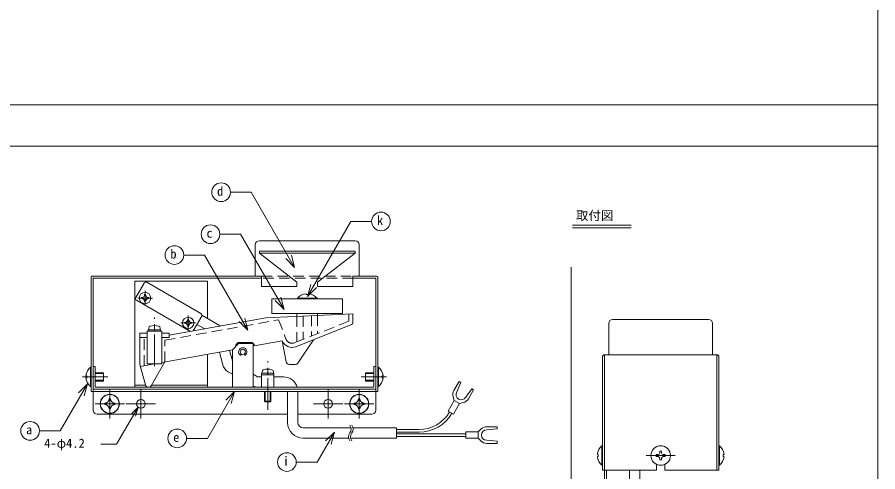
# Model space of a CAD drawing. Units: millimetres, scale not verified. Extents: x -79561 to 6403, y -2774 to 2774.
# Drawn here: x 4333 to 6403, y -1491 to -397 of the extents above; entities that cross this region are included whole.
import ezdxf
from ezdxf.enums import TextEntityAlignment as Align

# ---------------------------------------------------------------- set-up
doc = ezdxf.new("R2010")
doc.units = ezdxf.units.MM
doc.header["$LTSCALE"] = 4
doc.linetypes.add('USER1', pattern=[9.525, 6.35, -3.175])
doc.linetypes.add('USER2', pattern=[28.575, 19.05, -3.175, 3.175, -3.175])
for name, color, linetype, lineweight in [('0-1_WAKU', 7, 'Continuous', 18), ('0-3_moji', 7, 'Continuous', 18), ('0-7_KANAMONO', 4, 'Continuous', 18), ('0-A_KUTAI', 3, 'Continuous', 18), ('0-D_sinsen', 3, 'USER2', 18)]:
    doc.layers.add(name, color=color, linetype=linetype, lineweight=lineweight)
doc.styles.add('ＭＳ ゴシック', font='')
doc.styles.get('ＭＳ ゴシック').set_extended_font_data('MS Gothic')

msp = doc.modelspace()

# ---------------------------------------------------------------- linework, layer by layer
at = {"layer": '0-1_WAKU'}
for p, q in [((-1491.071, -608), (6403.429, -608)), ((-1491.071, -708), (6403.429, -708))]:
    msp.add_line(p, q, dxfattribs=at)
msp.add_lwpolyline([(-1491.071, -2774), (6403.429, -2774), (6403.429, 2774), (-1491.071, 2774)], close=True, dxfattribs=at)
at = {"layer": '0-3_moji'}
for p, q in [((4896.424, -818.469), (4846.424, -818.469)), ((5000.792, -999.239), (4896.424, -818.469)), ((5031.718, -1069.153), (5135.883, -888.735)), ((5135.883, -888.735), (5185.883, -888.735)), ((5668.928, -897.772), (5810.247, -897.772)), ((5668.928, -903.736), (5810.247, -903.736)), ((4870.866, -919.428), (4820.866, -919.428)), ((4975.233, -1100.198), (4870.866, -919.428)), ((4784.003, -969.579), (4734.003, -969.579)), ((4888.37, -1150.349), (4784.003, -969.579)), ((5000.792, -999.239), (4993.027, -970.261)), ((5000.792, -999.239), (4979.579, -978.026)), ((5031.718, -1069.153), (5039.483, -1040.175)), ((5031.718, -1069.153), (5052.932, -1047.94)), ((4975.233, -1100.198), (4967.468, -1071.22)), ((4975.233, -1100.198), (4954.02, -1078.985)), ((4888.37, -1150.349), (4867.157, -1129.135)), ((4888.37, -1150.349), (4880.606, -1121.371)), ((4502.196, -1279.533), (4436.951, -1392.54)), ((4502.196, -1279.533), (4480.982, -1300.747)), ((4502.196, -1279.533), (4494.431, -1308.511)), ((4856.077, -1297.623), (4790.833, -1410.63)), ((4856.077, -1297.623), (4834.864, -1318.837)), ((4856.077, -1297.623), (4848.312, -1326.601)), ((4623.983, -1335.365), (4572.327, -1424.836)), ((4623.983, -1335.365), (4608.073, -1351.275)), ((4623.983, -1335.365), (4618.16, -1357.098)), ((4436.951, -1392.54), (4386.951, -1392.54)), ((5096.33, -1395.382), (5054.642, -1467.587)), ((5096.33, -1395.382), (5075.117, -1416.595)), ((5096.33, -1395.382), (5088.565, -1424.359)), ((4572.327, -1424.836), (4534.827, -1424.836)), ((4790.833, -1410.63), (4740.833, -1410.63)), ((5054.642, -1467.587), (5004.642, -1467.587))]:
    msp.add_line(p, q, dxfattribs=at)
for centre in [(4823.924, -818.469), (5208.383, -888.735), (4798.366, -919.428), (4711.503, -969.579), (4364.451, -1392.54), (4718.333, -1410.63), (4982.142, -1467.587)]:
    msp.add_circle(centre, 22.5, dxfattribs=at)
at = {"layer": '0-7_KANAMONO'}
for p, q in [((4906.077, -1020.123), (4906.077, -945.123)), ((4916.077, -935.123), (5146.077, -935.123)), ((5156.077, -945.123), (5156.077, -1020.123)), ((4916.077, -960.123), (5146.077, -960.123)), ((4916.077, -965.123), (4916.077, -960.123)), ((5006.077, -1035.123), (4916.077, -965.123)), ((5056.077, -1035.123), (5146.077, -965.123)), ((4511.077, -1025.123), (4511.077, -1297.623)), ((4921.077, -1020.123), (4516.077, -1020.123)), ((4921.077, -1025.123), (4516.077, -1025.123)), ((4516.077, -1025.123), (4516.077, -1297.623)), ((4791.077, -1032.623), (4616.077, -1032.623)), ((4616.077, -1032.623), (4616.077, -1287.623)), ((4791.077, -1032.623), (4791.077, -1122.113)), ((4921.077, -1045.123), (4921.077, -1020.123)), ((5196.077, -1020.123), (5141.077, -1020.123)), ((5141.077, -1045.123), (5141.077, -1020.123)), ((5196.077, -1025.123), (5141.077, -1025.123)), ((5196.077, -1297.623), (5196.077, -1025.123)), ((5201.077, -1297.623), (5201.077, -1025.123)), ((4618.577, -1071.595), (4638.577, -1036.954)), ((4645.407, -1035.123), (4775.311, -1110.123)), ((4921.077, -1045.123), (5006.077, -1045.123)), ((5006.077, -1045.123), (5006.077, -1035.123)), ((5056.077, -1035.123), (5056.077, -1045.123)), ((5056.077, -1045.123), (5141.077, -1045.123)), ((5007.577, -1073.681), (5007.577, -1075.123)), ((5054.577, -1073.681), (5007.577, -1073.681)), ((5054.577, -1075.123), (5007.577, -1075.123)), ((5028.722, -1064.081), (5028.722, -1063.536)), ((5032.931, -1064.581), (5029.222, -1064.581)), ((5033.431, -1064.081), (5033.431, -1063.536)), ((5054.577, -1075.123), (5054.577, -1073.681)), ((4750.176, -1153.347), (4620.407, -1078.425)), ((4777.141, -1116.954), (4756.818, -1152.153)), ((4819.873, -1138.738), (4777.811, -1114.454)), ((4931.077, -1120.826), (5141.077, -1110.826)), ((5006.077, -1117.254), (5006.077, -1110.123)), ((5056.077, -1114.873), (5056.077, -1110.123)), ((5141.077, -1110.826), (5141.077, -1132.424)), ((4698.577, -1162.623), (4931.077, -1120.826)), ((4784.491, -1147.178), (4765.891, -1136.439)), ((5137.913, -1137.075), (5003.51, -1190.126)), ((5756.189, -1134.478), (5756.189, -1209.478)), ((5996.189, -1124.478), (5766.189, -1124.478)), ((6006.189, -1209.478), (6006.189, -1134.478)), ((4646.077, -1152.623), (4681.077, -1152.623)), ((4648.827, -1149.123), (4648.827, -1152.623)), ((4678.327, -1149.123), (4648.827, -1149.123)), ((4678.327, -1152.623), (4648.827, -1152.623)), ((4649.827, -1145.428), (4649.827, -1149.123)), ((4677.327, -1149.123), (4649.827, -1149.123)), ((4662.608, -1149.123), (4663.546, -1152.623)), ((4663.608, -1149.123), (4664.546, -1152.623)), ((4677.327, -1145.428), (4677.327, -1149.123)), ((4678.327, -1149.123), (4678.327, -1152.623)), ((4681.077, -1152.623), (4681.077, -1231.331)), ((4628.577, -1232.623), (4628.577, -1167.623)), ((4971.077, -1176.05), (4903.577, -1188.185)), ((4980.138, -1226.45), (4971.077, -1176.05)), ((5008.477, -1229.313), (5046.216, -1173.269)), ((4681.077, -1228.185), (4851.077, -1197.623)), ((4851.077, -1224.073), (4844.315, -1198.839)), ((4898.577, -1180.123), (4903.577, -1185.123)), ((4903.577, -1185.123), (4903.577, -1188.185)), ((4791.077, -1208.41), (4791.077, -1287.623)), ((4827.744, -1233.588), (4819.623, -1203.278)), ((4872.952, -1208.036), (4871.077, -1211.284)), ((4879.202, -1208.036), (4881.077, -1211.284)), ((6016.189, -1209.478), (6016.189, -1486.978)), ((6021.189, -1214.478), (6021.189, -1486.978)), ((4511.077, -1239.123), (4509.635, -1239.123)), ((4509.635, -1239.123), (4509.635, -1286.123)), ((4511.077, -1239.123), (4511.077, -1286.123)), ((4628.577, -1232.623), (4641.812, -1282.019)), ((4629.855, -1237.394), (4663.577, -1231.331)), ((4655.665, -1283.843), (4688.577, -1226.837)), ((4987.519, -1232.623), (5002.256, -1232.623)), ((5201.077, -1239.123), (5202.519, -1239.123)), ((5201.077, -1239.123), (5201.077, -1286.123)), ((5202.519, -1239.123), (5202.519, -1286.123)), ((4500.034, -1260.269), (4499.489, -1260.269)), ((4500.534, -1260.769), (4500.534, -1264.478)), ((4541.077, -1252.623), (4521.077, -1252.623)), ((4541.077, -1252.623), (4541.077, -1272.623)), ((4851.077, -1256.36), (4840.557, -1250.286)), ((4911.346, -1262.288), (4901.077, -1256.36)), ((4921.077, -1262.623), (4912.596, -1262.623)), ((4921.077, -1287.623), (4921.077, -1257.623)), ((4951.077, -1257.623), (4921.077, -1257.623)), ((4921.327, -1254.123), (4921.327, -1257.623)), ((4950.827, -1254.123), (4921.327, -1254.123)), ((4950.827, -1257.623), (4921.327, -1257.623)), ((4922.327, -1250.428), (4922.327, -1254.123)), ((4949.827, -1254.123), (4922.327, -1254.123)), ((4935.108, -1254.123), (4936.046, -1257.623)), ((4936.108, -1254.123), (4937.046, -1257.623)), ((4949.827, -1250.428), (4949.827, -1254.123)), ((4950.827, -1254.123), (4950.827, -1257.623)), ((4951.077, -1287.623), (4951.077, -1257.623)), ((4973.577, -1262.623), (4951.077, -1262.623)), ((5171.077, -1252.623), (5191.077, -1252.623)), ((5171.077, -1252.623), (5171.077, -1272.623)), ((5211.62, -1260.769), (5211.62, -1264.478)), ((5212.12, -1260.269), (5212.664, -1260.269)), ((4500.034, -1264.978), (4499.489, -1264.978)), ((4521.077, -1272.623), (4541.077, -1272.623)), ((4616.077, -1282.623), (4642.002, -1282.623)), ((4656.368, -1282.623), (4791.077, -1282.623)), ((5191.077, -1272.623), (5171.077, -1272.623)), ((5212.12, -1264.978), (5212.664, -1264.978)), ((4509.635, -1286.123), (4511.077, -1286.123)), ((4511.077, -1297.623), (5201.077, -1297.623)), ((4516.077, -1292.623), (5196.077, -1292.623)), ((4516.077, -1342.623), (4516.077, -1297.623)), ((4521.077, -1287.623), (5191.077, -1287.623)), ((4921.077, -1287.623), (4912.596, -1287.623)), ((4928.577, -1297.623), (4928.577, -1321.271)), ((4929.929, -1297.623), (4929.929, -1322.623)), ((4942.224, -1297.623), (4942.224, -1322.623)), ((4943.577, -1297.623), (4943.577, -1321.271)), ((4983.577, -1297.623), (4983.577, -1372.623)), ((5008.577, -1297.623), (5008.577, -1372.623)), ((5196.077, -1297.623), (5196.077, -1342.623)), ((5202.519, -1286.123), (5201.077, -1286.123)), ((4928.577, -1321.271), (4943.577, -1321.271)), ((4929.929, -1322.623), (4928.577, -1321.271)), ((4942.224, -1322.623), (4929.929, -1322.623)), ((4942.224, -1322.623), (4943.577, -1321.271)), ((5397.426, -1327.062), (5384.436, -1319.562)), ((4983.577, -1352.623), (4526.077, -1352.623)), ((5186.077, -1352.623), (5008.577, -1352.623)), ((5021.077, -1385.123), (5136.433, -1385.123)), ((5246.077, -1389.498), (5300.096, -1389.498)), ((5246.077, -1395.748), (5300.096, -1395.748)), ((5246.077, -1399.498), (5412.654, -1399.498)), ((5246.077, -1405.748), (5412.654, -1405.748)), ((5441.869, -1410.123), (5441.869, -1395.123)), ((5021.077, -1410.123), (5130.72, -1410.123)), ((5135.72, -1410.123), (5246.077, -1410.123)), ((5741.189, -1428.478), (5739.746, -1428.478)), ((5739.746, -1428.478), (5739.746, -1475.478)), ((5741.189, -1428.478), (5741.189, -1475.478)), ((6021.189, -1428.478), (6022.631, -1428.478)), ((6021.189, -1428.478), (6021.189, -1475.478)), ((6022.631, -1428.478), (6022.631, -1475.478)), ((5730.146, -1449.624), (5729.601, -1449.624)), ((5730.146, -1454.333), (5729.601, -1454.333)), ((5730.646, -1450.124), (5730.646, -1453.833)), ((6031.731, -1450.124), (6031.731, -1453.833)), ((6032.231, -1449.624), (6032.776, -1449.624)), ((6032.231, -1454.333), (6032.776, -1454.333)), ((5739.746, -1475.478), (5741.189, -1475.478)), ((5746.189, -1486.978), (5746.189, -1541.978)), ((5751.189, -1486.978), (5751.189, -1541.978)), ((5806.189, -1486.978), (5806.189, -1602.335)), ((5831.189, -1486.978), (5831.189, -1596.622)), ((5871.189, -1473.244), (5871.189, -1486.978)), ((5891.189, -1473.244), (5891.189, -1486.978)), ((6021.189, -1486.978), (5891.189, -1486.978)), ((6022.631, -1475.478), (6021.189, -1475.478))]:
    msp.add_line(p, q, dxfattribs=at)
at = {"layer": '0-7_KANAMONO', "linetype": 'USER1'}
for p, q in [((4921.077, -1020.123), (5141.077, -1020.123)), ((5141.077, -1025.123), (4921.077, -1025.123)), ((5006.077, -1117.254), (5006.077, -1178.362)), ((5021.077, -1116.54), (5021.077, -1172.441)), ((5041.077, -1115.588), (5041.077, -1164.546)), ((5056.077, -1114.873), (5056.077, -1158.626)), ((4688.577, -1174.581), (4961.856, -1125.453)), ((4961.856, -1125.453), (4980.378, -1172.379)), ((4638.577, -1235.826), (4638.577, -1167.623)), ((4688.577, -1226.837), (4688.577, -1174.581))]:
    msp.add_line(p, q, dxfattribs=at)
at = {"layer": '0-7_KANAMONO', "color": 6}
for p, q in [((4541.077, -1254.518), (4521.077, -1254.518)), ((5171.077, -1254.518), (5191.077, -1254.518)), ((4521.077, -1270.729), (4541.077, -1270.729)), ((5191.077, -1270.729), (5171.077, -1270.729))]:
    msp.add_line(p, q, dxfattribs=at)
at = {"layer": '0-7_KANAMONO'}
for points in [[(4916.077, -965.123), (5146.077, -965.123), (5146.077, -960.123)], [(4646.077, -1157.623), (4628.577, -1157.623), (4628.577, -1167.623), (4646.077, -1167.623)], [(4646.077, -1152.623), (4646.077, -1231.331), (4681.077, -1231.331)], [(4681.077, -1167.623), (4698.577, -1167.623), (4698.577, -1157.623), (4681.077, -1157.623)], [(4859.698, -1189.002), (4859.698, -1185.467), (4865.041, -1180.123), (4898.577, -1180.123)], [(5871.189, -1486.978), (5741.189, -1486.978), (5741.189, -1214.478)], [(5746.189, -1486.978), (5746.189, -1209.478), (6016.189, -1209.478)], [(4516.077, -1237.623), (4521.077, -1237.623), (4521.077, -1287.623)], [(5196.077, -1237.623), (5191.077, -1237.623), (5191.077, -1287.623)], [(5390.498, -1299.063), (5400.833, -1276.162), (5396.503, -1273.662), (5384.003, -1295.313)], [(5418.644, -1315.313), (5431.144, -1293.662), (5426.813, -1291.162), (5412.148, -1311.563)], [(5382.005, -1310.489), (5384.436, -1319.562), (5369.828, -1344.864), (5382.818, -1352.364)], [(5382.818, -1352.364), (5397.426, -1327.062), (5406.499, -1324.631)], [(5141.433, -1385.123), (5246.077, -1385.123), (5246.077, -1410.123)], [(5462.654, -1390.123), (5487.654, -1387.623), (5487.654, -1382.623), (5462.654, -1382.623)], [(5448.511, -1388.481), (5441.869, -1395.123), (5412.654, -1395.123), (5412.654, -1410.123)], [(5412.654, -1410.123), (5441.869, -1410.123), (5448.511, -1416.766)], [(5462.654, -1422.623), (5487.654, -1422.623), (5487.654, -1417.623), (5462.654, -1415.123)], [(5870.683, -1449.699), (5874.977, -1449.624), (5877.608, -1448.397), (5878.834, -1445.767), (5878.909, -1441.473)], [(5883.468, -1441.473), (5883.543, -1445.767), (5884.77, -1448.397), (5887.4, -1449.624), (5891.694, -1449.699)], [(5878.909, -1462.484), (5878.834, -1458.19), (5877.608, -1455.559), (5874.977, -1454.333), (5870.683, -1454.258)], [(5891.694, -1454.26), (5887.396, -1454.335), (5884.77, -1455.559), (5883.543, -1458.19), (5883.468, -1462.484)]]:
    msp.add_lwpolyline(points, dxfattribs=at)
for points in [[(4946.077, -1110.123), (5116.077, -1110.123), (5116.077, -1075.123), (4946.077, -1075.123)], [(4851.077, -1287.623), (4901.077, -1287.623), (4901.077, -1182.623), (4866.077, -1182.623), (4851.077, -1197.623)]]:
    msp.add_lwpolyline(points, close=True, dxfattribs=at)
at = {"layer": '0-7_KANAMONO', "linetype": 'USER1'}
msp.add_lwpolyline([(5131.077, -1111.302), (5131.077, -1129.022), (4999.838, -1180.824)], dxfattribs=at)
at = {"layer": '0-7_KANAMONO'}
for centre, radius in [((4640.897, -1072.934), 13.75), ((4744.82, -1132.934), 13.75), ((4876.077, -1202.623), 6.25), ((4556.077, -1327.623), 23), ((4556.077, -1327.623), 22.5), ((4631.077, -1327.623), 10.5), ((5081.077, -1327.623), 10.5), ((5156.077, -1327.623), 23), ((5156.077, -1327.623), 22.5), ((5881.189, -1451.978), 23.5)]:
    msp.add_circle(centre, radius, dxfattribs=at)
for centre, radius, start, end in [((4916.077, -945.123), 10, 90, 180), ((5146.077, -945.123), 10, 0, 90), ((4516.077, -1025.123), 5, 90, 180), ((4642.907, -1039.454), 5, 60, 150), ((5196.077, -1025.123), 5, 0, 90), ((4622.907, -1074.095), 5, 150, 240), ((4640.897, -1072.934), 8.75, 173.84936, 180), ((4640.897, -1072.934), 8.75, 180, 186.15064), ((4632.198, -1064.235), 7.762, 269.99903, 0.00097), ((4632.198, -1081.634), 7.762, 359.99903, 90.00097), ((4640.897, -1072.934), 8.75, 90, 96.15064), ((4640.897, -1072.934), 8.75, 83.84936, 90), ((4649.597, -1064.235), 7.762, 179.99903, 270.00097), ((4649.597, -1081.634), 7.762, 89.99903, 180.00097), ((4640.897, -1072.934), 8.75, 0, 6.15064), ((4640.897, -1072.934), 8.75, 353.84936, 0), ((5031.077, -1093.123), 30.5, 95.98987, 140.39807), ((5027.972, -1063.536), 0.75, 0, 95.98987), ((5029.222, -1064.081), 0.5, 180, 270), ((5032.931, -1064.081), 0.5, 270, 0), ((5034.181, -1063.536), 0.75, 84.01013, 180), ((5031.077, -1093.123), 30.5, 39.60193, 84.01013), ((4640.897, -1072.934), 8.75, 263.84936, 270), ((4640.897, -1072.934), 8.75, 270, 276.15064), ((4772.811, -1114.454), 5, 330, 60), ((4744.82, -1132.934), 8.75, 173.84936, 180), ((4744.82, -1132.934), 8.75, 180, 186.15064), ((4736.121, -1124.235), 7.762, 269.99903, 0.00097), ((4736.121, -1141.634), 7.762, 359.99903, 90.00097), ((4744.82, -1132.934), 8.75, 90, 96.15064), ((4744.82, -1132.934), 8.75, 83.84936, 90), ((4753.52, -1124.235), 7.762, 179.99903, 270.00097), ((4753.52, -1141.634), 7.762, 89.99903, 180.00097), ((4744.82, -1132.934), 8.75, 0, 6.15064), ((4744.82, -1132.934), 8.75, 353.84936, 0), ((5136.077, -1132.424), 5, 291.53996, 0), ((5766.189, -1134.478), 10, 90, 180), ((5996.189, -1134.478), 10, 360, 90), ((4654.827, -1145.428), 5, 106.95776, 180), ((4663.577, -1174.123), 35, 73.04224, 106.95776), ((4672.327, -1145.428), 5, 0, 73.04224), ((4744.82, -1132.934), 8.75, 263.84936, 270), ((4744.82, -1132.934), 8.75, 270, 276.15064), ((4806.123, -1162.554), 27.5, 53.77969, 60), ((4994.331, -1166.872), 25, 201.53996, 291.53996), ((4876.077, -1202.623), 10, 300, 240), ((5746.189, -1214.478), 5, 90, 180), ((6016.189, -1214.478), 5, 0, 90), ((4529.077, -1262.623), 30.5, 129.60193, 174.01013), ((4854.307, -1226.47), 27.5, 195, 240), ((4987.519, -1225.123), 7.5, 190.1915, 270), ((5002.256, -1225.123), 7.5, 270, 326.04393), ((5183.077, -1262.623), 30.5, 5.98987, 50.39807), ((4499.489, -1259.519), 0.75, 174.01013, 270), ((4500.034, -1260.769), 0.5, 0, 90), ((4912.596, -1260.123), 2.5, 240, 270), ((4927.327, -1250.428), 5, 106.95776, 180), ((4936.077, -1279.123), 35, 73.04224, 106.95776), ((4944.827, -1250.428), 5, 0, 73.04224), ((4973.577, -1297.623), 35, 16.60155, 90), ((5212.12, -1260.769), 0.5, 90, 180), ((5212.664, -1259.519), 0.75, 270, 5.98987), ((4499.489, -1265.728), 0.75, 90, 185.98987), ((4529.077, -1262.623), 30.5, 185.98987, 230.39807), ((4500.034, -1264.478), 0.5, 270, 0), ((4649.116, -1280.062), 7.561, 195, 330), ((5183.077, -1262.623), 30.5, 309.60193, 354.01013), ((5212.12, -1264.478), 0.5, 180, 270), ((5212.664, -1265.728), 0.75, 354.01013, 90), ((4912.596, -1260.123), 27.5, 245.23602, 270), ((5401.323, -1305.313), 20, 150, 195), ((5401.323, -1305.313), 12.5, 150, 330), ((4544.183, -1315.73), 10.3, 270.00031, 359.99969), ((4556.077, -1327.623), 12, 90, 97.63215), ((4556.077, -1327.623), 12, 82.36785, 90), ((4567.971, -1315.73), 10.3, 180.00031, 269.99969), ((5144.183, -1315.73), 10.3, 270.00031, 359.99969), ((5156.077, -1327.623), 12, 90, 97.63215), ((5156.077, -1327.623), 12, 82.36785, 90), ((5167.971, -1315.73), 10.3, 180.00031, 269.99969), ((5401.323, -1305.313), 20, 285, 330), ((4526.077, -1342.623), 10, 180, 270), ((4556.077, -1327.623), 12, 172.36785, 180), ((4556.077, -1327.623), 12, 180, 187.63215), ((4544.183, -1339.517), 10.3, 0.00031, 89.99969), ((4556.077, -1327.623), 12, 262.36785, 270), ((4556.077, -1327.623), 12, 270, 277.63215), ((4567.971, -1339.517), 10.3, 90.00031, 179.99969), ((4556.077, -1327.623), 12, 0, 7.63215), ((4556.077, -1327.623), 12, 352.36785, 0), ((5156.077, -1327.623), 12, 172.36785, 180), ((5156.077, -1327.623), 12, 180, 187.63215), ((5144.183, -1339.517), 10.3, 0.00031, 89.99969), ((5156.077, -1327.623), 12, 262.36785, 270), ((5156.077, -1327.623), 12, 270, 277.63215), ((5167.971, -1339.517), 10.3, 90.00031, 179.99969), ((5156.077, -1327.623), 12, 0, 7.63215), ((5156.077, -1327.623), 12, 352.36785, 0), ((5186.077, -1342.623), 10, 270, 0), ((5300.096, -1304.604), 84.894, 270, 330), ((5300.096, -1304.604), 91.144, 270, 330), ((5021.077, -1372.623), 37.5, 180, 270), ((5021.077, -1372.623), 12.5, 180, 270), ((5121.33, -1388.248), 15.423, 322.56529, 37.43471), ((5126.33, -1388.248), 15.423, 322.56529, 37.43471), ((5462.654, -1402.623), 20, 90, 135), ((5145.823, -1406.998), 15.423, 142.56529, 217.43471), ((5150.823, -1406.998), 15.423, 142.56529, 217.43471), ((5462.654, -1402.623), 12.5, 90, 270), ((5462.654, -1402.623), 20, 225, 270), ((5729.601, -1448.874), 0.75, 174.01013, 270), ((5759.189, -1451.978), 30.5, 129.60193, 174.01013), ((5881.189, -1451.978), 10.75, 77.7575, 102.2425), ((6003.189, -1451.978), 30.5, 5.98987, 50.39807), ((6032.776, -1448.874), 0.75, 270, 5.98987), ((5729.601, -1455.083), 0.75, 90, 185.98987), ((5759.189, -1451.978), 30.5, 185.98987, 230.39807), ((5730.146, -1450.124), 0.5, 0, 90), ((5730.146, -1453.833), 0.5, 270, 0), ((5881.189, -1451.978), 10.75, 167.7575, 192.2425), ((5881.189, -1451.978), 10.75, 257.7575, 282.2425), ((5881.189, -1451.978), 10.75, 347.74606, 12.2425), ((6003.189, -1451.978), 30.5, 309.60193, 354.01013), ((6032.231, -1450.124), 0.5, 90, 180), ((6032.231, -1453.833), 0.5, 180, 270), ((6032.776, -1455.083), 0.75, 354.01013, 90)]:
    msp.add_arc(centre, radius, start, end, dxfattribs=at)
at = {"layer": '0-7_KANAMONO', "linetype": 'USER1'}
msp.add_arc((4994.331, -1166.872), 15, 201.53996, 291.53996, dxfattribs=at)
at = {"layer": '0-A_KUTAI'}
msp.add_line((5666.189, -2144.126), (5666.189, -998.405), dxfattribs=at)
at = {"layer": '0-D_sinsen'}
for p, q in [((4640.897, -1055.309), (4640.897, -1090.559)), ((4623.272, -1072.934), (4658.522, -1072.934)), ((4744.82, -1115.309), (4744.82, -1150.559)), ((4663.577, -1237.248), (4663.577, -1119.498)), ((4727.195, -1132.934), (4762.445, -1132.934)), ((4936.077, -1342.248), (4936.077, -1224.498)), ((4490.398, -1262.623), (4551.213, -1262.623)), ((5221.755, -1262.623), (5160.941, -1262.623)), ((4556.077, -1292.373), (4556.077, -1362.873)), ((4631.077, -1292.373), (4631.077, -1362.873)), ((5081.077, -1292.373), (5081.077, -1362.873)), ((5156.077, -1292.373), (5156.077, -1362.873)), ((4520.827, -1327.623), (4591.327, -1327.623)), ((4595.827, -1327.623), (4666.327, -1327.623)), ((5045.827, -1327.623), (5116.327, -1327.623)), ((5120.827, -1327.623), (5191.327, -1327.623)), ((5845.939, -1451.978), (5916.439, -1451.978))]:
    msp.add_line(p, q, dxfattribs=at)

# ---------------------------------------------------------------- texts
at = {"layer": '0-3_moji', "style": 'ＭＳ ゴシック'}
for s, p in [('d', (4814.178, -833.469)), ('取付図', (5677.443, -892.061)), ('k', (5198.637, -903.735)), ('c', (4788.619, -934.428)), ('b', (4701.756, -984.579)), ('a', (4354.705, -1407.54)), ('e', (4708.586, -1425.63)), ('4-φ4.2', (4398.38, -1439.836)), ('i', (4972.396, -1482.587))]:
    msp.add_text(s, height=21.99, dxfattribs=at).set_placement(p, align=Align.BOTTOM_LEFT)

doc.saveas('drawing.dxf')
